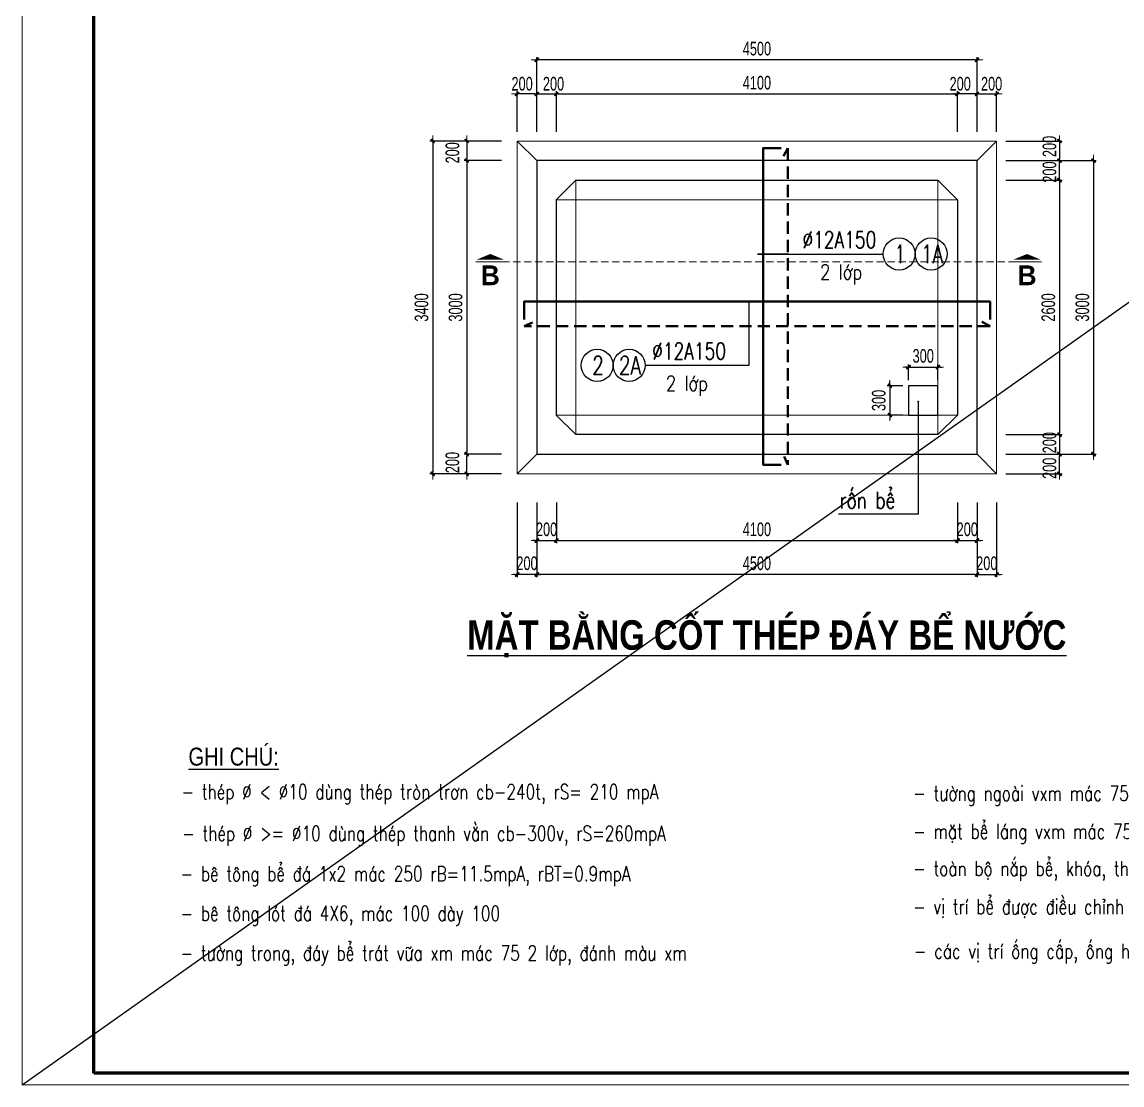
# Model space of a CAD drawing. Header units: millimetres. Extents: x -85362 to 12792, y -54701 to -36522.
# Drawn here: x -38622 to -27378, y -54701 to -43838 of the extents above; entities that cross this region are included whole.
import ezdxf
from ezdxf.enums import TextEntityAlignment as Align

# ---------------------------------------------------------------- set-up
doc = ezdxf.new("R2010")
doc.units = ezdxf.units.MM
doc.header["$MEASUREMENT"] = 0
doc.header["$PDMODE"] = 32
doc.linetypes.add('HIDDEN', pattern=[0.375, 0.25, -0.125])
doc.layers.get('Defpoints').update_dxf_attribs({"color": 1})
doc.layers.add('KCS_Plotter', color=11, linetype='Continuous', plot=False)
for name, color, linetype, lineweight in [('Khungten_LCDI', 7, 'Continuous', 5), ('LC Dim', 8, 'Continuous', 18), ('LC Khac', 4, 'Continuous', 9), ('LC MANH DUT', 35, 'HIDDEN', 5), ('LC Net dam2', 6, 'Continuous', 40), ('LC Net manh', 239, 'Continuous', 5), ('LC Net thay', 7, 'Continuous', 25), ('LC Text1', 3, 'Continuous', 20), ('LC Text2', 7, 'Continuous', 25)]:
    doc.layers.add(name, color=color, linetype=linetype, lineweight=lineweight)
doc.styles.add('HOATBIF', font='hoatbif.shx', dxfattribs={"width": 0.7})
doc.styles.add('Khungten', font='', dxfattribs={"width": 0.9, "height": 5000})
doc.styles.add('LC 1', font='')
doc.styles.add('LC 3', font='vnsimli.shx', dxfattribs={"width": 0.75})
doc.styles.add('LC3', font='', dxfattribs={"width": 0.8})
doc.styles.add('T2', font='', dxfattribs={"width": 0.8})
doc.styles.add('Title', font='', dxfattribs={"width": 0.8})
doc.styles.get('Khungten').set_extended_font_data('.VnAvantH')
doc.styles.get('LC 1').set_extended_font_data('.VnAvantH', bold=True)
doc.styles.get('LC3').set_extended_font_data('.VnArialH', bold=True)
doc.styles.get('T2').set_extended_font_data('.VnArialH')
doc.styles.get('Title').set_extended_font_data('.VnBlackH')
doc.dimstyles.new('MONG', dxfattribs={"dimscale": 50, "dimtxt": 2.5, "dimasz": 0.35, "dimexe": 0.5, "dimexo": 0, "dimgap": 0.8, "dimtad": 1, "dimdec": 0, "dimzin": 0, "dimdsep": 46, "dimtxsty": 'HOATBIF', "dimblk1": 'DOT', "dimblk2": 'DOT', "dimsah": 1, "dimcen": -1, "dimdle": 1, "dimclrd": 256, "dimclre": 256, "dimclrt": 4, "dimadec": 3, "dimazin": 2, "dimtfac": 0.333333, "dimtdec": 0, "dimtix": 1, "dimtmove": 2, "dimatfit": 3, "dimldrblk": 'DOT', "dimfxl": 1, "dimtvp": 0.833333, "dimtolj": 1, "dimtzin": 0, "dimarcsym": 0})

# ---------------------------------------------------------------- blocks, each defined once
blk = doc.blocks.new('DOT')
at = {"layer": 'LC Dim'}
blk.add_line((-3, 0), (3, 0), dxfattribs=at)
at = {"layer": 'LC Dim', "color": 4}
blk.add_line((-1, -1), (1, 1), dxfattribs=at)
blk.add_lwpolyline([(0.5, 1), (-1, -0.5), (-0.5, -1), (1, 0.5)], close=True, dxfattribs=at)
blk = doc.blocks.new('*D172')
at = {"layer": 'Defpoints', "color": 0, "ltscale": 2, "transparency": 16777216}
for p in [(-33721, -45055), (-34076, -45255), (-33721, -45255)]:
    blk.add_point(p, dxfattribs=at)
at = {"layer": 'LC Dim', "lineweight": -2, "ltscale": 2, "transparency": 16777216}
for p, q in [((-33721, -45055), (-34104, -45055)), ((-34076, -45074), (-34076, -45235)), ((-33721, -45255), (-34104, -45255))]:
    blk.add_line(p, q, dxfattribs=at)
at = {"layer": 'LC Dim', "lineweight": -2, "ltscale": 2, "transparency": 16777216, "xscale": 19.46, "yscale": 19.46, "zscale": 19.46}
for p, rotation in [((-34076, -45055), 90), ((-34076, -45255), 270)]:
    blk.add_blockref('DOT', p, dxfattribs=dict(at, rotation=rotation))
at = {"layer": 'LC Dim', "color": 4, "ltscale": 2, "transparency": 16777216, "insert": (-34222, -45175), "char_height": 139, "attachment_point": 5, "rotation": 90, "style": 'HOATBIF'}
blk.add_mtext('\\A1;200', dxfattribs=at)
blk = doc.blocks.new('*D173')
at = {"layer": 'Defpoints', "color": 0, "ltscale": 2, "transparency": 16777216}
for p in [(-34076, -48255), (-33721, -48255), (-33721, -48455)]:
    blk.add_point(p, dxfattribs=at)
at = {"layer": 'LC Dim', "lineweight": -2, "ltscale": 2, "transparency": 16777216}
for p, q in [((-33721, -48255), (-34104, -48255)), ((-34076, -48435), (-34076, -48274)), ((-33721, -48455), (-34104, -48455))]:
    blk.add_line(p, q, dxfattribs=at)
at = {"layer": 'LC Dim', "lineweight": -2, "ltscale": 2, "transparency": 16777216, "xscale": 19.46, "yscale": 19.46, "zscale": 19.46}
for p, rotation in [((-34076, -48255), 90), ((-34076, -48455), 270)]:
    blk.add_blockref('DOT', p, dxfattribs=dict(at, rotation=rotation))
at = {"layer": 'LC Dim', "color": 4, "ltscale": 2, "transparency": 16777216, "insert": (-34222, -48340), "char_height": 139, "attachment_point": 5, "rotation": 90, "style": 'HOATBIF'}
blk.add_mtext('\\A1;200', dxfattribs=at)
blk = doc.blocks.new('*D174')
at = {"layer": 'Defpoints', "color": 0, "ltscale": 2, "transparency": 16777216}
for p in [(-33721, -45055), (-34424, -48455), (-33721, -48455)]:
    blk.add_point(p, dxfattribs=at)
at = {"layer": 'LC Dim', "lineweight": -2, "ltscale": 2, "transparency": 16777216}
for p, q in [((-33721, -45055), (-34452, -45055)), ((-34424, -45074), (-34424, -48435)), ((-33721, -48455), (-34452, -48455))]:
    blk.add_line(p, q, dxfattribs=at)
at = {"layer": 'LC Dim', "lineweight": -2, "ltscale": 2, "transparency": 16777216, "xscale": 19.46, "yscale": 19.46, "zscale": 19.46}
for p, rotation in [((-34424, -45055), 90), ((-34424, -48455), 270)]:
    blk.add_blockref('DOT', p, dxfattribs=dict(at, rotation=rotation))
at = {"layer": 'LC Dim', "color": 4, "ltscale": 2, "transparency": 16777216, "insert": (-34538, -46755), "char_height": 139, "attachment_point": 5, "rotation": 90, "style": 'HOATBIF'}
blk.add_mtext('\\A1;3400', dxfattribs=at)
blk = doc.blocks.new('*D175')
at = {"layer": 'Defpoints', "color": 0, "ltscale": 2, "transparency": 16777216}
for p in [(-28566, -45455), (-28566, -48055), (-28017, -48055)]:
    blk.add_point(p, dxfattribs=at)
at = {"layer": 'LC Dim', "lineweight": -2, "ltscale": 2, "transparency": 16777216}
for p, q in [((-28566, -45455), (-27989, -45455)), ((-28017, -45474), (-28017, -48035)), ((-28566, -48055), (-27989, -48055))]:
    blk.add_line(p, q, dxfattribs=at)
at = {"layer": 'LC Dim', "lineweight": -2, "ltscale": 2, "transparency": 16777216, "xscale": 19.46, "yscale": 19.46, "zscale": 19.46}
for p, rotation in [((-28017, -45455), 90), ((-28017, -48055), 270)]:
    blk.add_blockref('DOT', p, dxfattribs=dict(at, rotation=rotation))
at = {"layer": 'LC Dim', "color": 4, "ltscale": 2, "transparency": 16777216, "insert": (-28131, -46755), "char_height": 139, "attachment_point": 5, "rotation": 90, "style": 'HOATBIF'}
blk.add_mtext('\\A1;2600', dxfattribs=at)
blk = doc.blocks.new('*D176')
at = {"layer": 'Defpoints', "color": 0, "ltscale": 2, "transparency": 16777216}
for p in [(-28566, -45255), (-28566, -48255), (-27669, -48255)]:
    blk.add_point(p, dxfattribs=at)
at = {"layer": 'LC Dim', "lineweight": -2, "ltscale": 2, "transparency": 16777216}
for p, q in [((-28566, -45255), (-27642, -45255)), ((-27669, -45274), (-27669, -48235)), ((-28566, -48255), (-27642, -48255))]:
    blk.add_line(p, q, dxfattribs=at)
at = {"layer": 'LC Dim', "lineweight": -2, "ltscale": 2, "transparency": 16777216, "xscale": 19.46, "yscale": 19.46, "zscale": 19.46}
for p, rotation in [((-27669, -45255), 90), ((-27669, -48255), 270)]:
    blk.add_blockref('DOT', p, dxfattribs=dict(at, rotation=rotation))
at = {"layer": 'LC Dim', "color": 4, "ltscale": 2, "transparency": 16777216, "insert": (-27783, -46755), "char_height": 139, "attachment_point": 5, "rotation": 90, "style": 'HOATBIF'}
blk.add_mtext('\\A1;3000', dxfattribs=at)
blk = doc.blocks.new('*D177')
at = {"layer": 'Defpoints', "color": 0, "ltscale": 2, "transparency": 16777216}
for p in [(-33721, -45255), (-34076, -48255), (-33721, -48255)]:
    blk.add_point(p, dxfattribs=at)
at = {"layer": 'LC Dim', "lineweight": -2, "ltscale": 2, "transparency": 16777216}
for p, q in [((-33721, -45255), (-34104, -45255)), ((-34076, -45274), (-34076, -48235)), ((-33721, -48255), (-34104, -48255))]:
    blk.add_line(p, q, dxfattribs=at)
at = {"layer": 'LC Dim', "lineweight": -2, "ltscale": 2, "transparency": 16777216, "xscale": 19.46, "yscale": 19.46, "zscale": 19.46}
for p, rotation in [((-34076, -45255), 90), ((-34076, -48255), 270)]:
    blk.add_blockref('DOT', p, dxfattribs=dict(at, rotation=rotation))
at = {"layer": 'LC Dim', "color": 4, "ltscale": 2, "transparency": 16777216, "insert": (-34190, -46755), "char_height": 139, "attachment_point": 5, "rotation": 90, "style": 'HOATBIF'}
blk.add_mtext('\\A1;3000', dxfattribs=at)
blk = doc.blocks.new('*D182')
at = {"layer": 'Defpoints', "color": 0, "ltscale": 2, "transparency": 16777216}
for p in [(-33160, -44573), (-33360, -44960), (-33160, -44960)]:
    blk.add_point(p, dxfattribs=at)
at = {"layer": 'LC Dim', "lineweight": -2, "ltscale": 2, "transparency": 16777216}
for p, q in [((-33380, -44573), (-33399, -44573)), ((-33360, -44960), (-33360, -44545)), ((-33360, -44573), (-33160, -44573)), ((-33160, -44960), (-33160, -44545)), ((-33141, -44573), (-33121, -44573))]:
    blk.add_line(p, q, dxfattribs=at)
at = {"layer": 'LC Dim', "lineweight": -2, "ltscale": 2, "transparency": 16777216, "xscale": 19.46, "yscale": 19.46, "zscale": 19.46}
blk.add_blockref('DOT', (-33360, -44573), dxfattribs=at)
at = {"layer": 'LC Dim', "lineweight": -2, "ltscale": 2, "transparency": 16777216, "xscale": 19.46, "yscale": 19.46, "zscale": 19.46, "rotation": 180}
blk.add_blockref('DOT', (-33160, -44573), dxfattribs=at)
at = {"layer": 'LC Dim', "color": 4, "ltscale": 2, "transparency": 16777216, "insert": (-33189, -44470), "char_height": 139, "attachment_point": 5, "style": 'HOATBIF'}
blk.add_mtext('\\A1;200', dxfattribs=at)
blk = doc.blocks.new('*D183')
at = {"layer": 'Defpoints', "color": 0, "ltscale": 2, "transparency": 16777216}
for p in [(-33560, -44573), (-33560, -44960), (-33360, -44960)]:
    blk.add_point(p, dxfattribs=at)
at = {"layer": 'LC Dim', "lineweight": -2, "ltscale": 2, "transparency": 16777216}
for p, q in [((-33560, -44960), (-33560, -44545)), ((-33380, -44573), (-33541, -44573)), ((-33360, -44960), (-33360, -44545))]:
    blk.add_line(p, q, dxfattribs=at)
at = {"layer": 'LC Dim', "lineweight": -2, "ltscale": 2, "transparency": 16777216, "xscale": 19.46, "yscale": 19.46, "zscale": 19.46, "rotation": 180}
blk.add_blockref('DOT', (-33560, -44573), dxfattribs=at)
at = {"layer": 'LC Dim', "lineweight": -2, "ltscale": 2, "transparency": 16777216, "xscale": 19.46, "yscale": 19.46, "zscale": 19.46}
blk.add_blockref('DOT', (-33360, -44573), dxfattribs=at)
at = {"layer": 'LC Dim', "color": 4, "ltscale": 2, "transparency": 16777216, "insert": (-33510, -44470), "char_height": 139, "attachment_point": 5, "style": 'HOATBIF'}
blk.add_mtext('\\A1;200', dxfattribs=at)
blk = doc.blocks.new('*D184')
at = {"layer": 'Defpoints', "color": 0, "ltscale": 2, "transparency": 16777216}
for p in [(-29060, -44573), (-29060, -44960), (-28860, -44960)]:
    blk.add_point(p, dxfattribs=at)
at = {"layer": 'LC Dim', "lineweight": -2, "ltscale": 2, "transparency": 16777216}
for p, q in [((-29080, -44573), (-29099, -44573)), ((-29060, -44960), (-29060, -44545)), ((-28860, -44573), (-29060, -44573)), ((-28860, -44960), (-28860, -44545)), ((-28841, -44573), (-28821, -44573))]:
    blk.add_line(p, q, dxfattribs=at)
at = {"layer": 'LC Dim', "lineweight": -2, "ltscale": 2, "transparency": 16777216, "xscale": 19.46, "yscale": 19.46, "zscale": 19.46}
blk.add_blockref('DOT', (-29060, -44573), dxfattribs=at)
at = {"layer": 'LC Dim', "lineweight": -2, "ltscale": 2, "transparency": 16777216, "xscale": 19.46, "yscale": 19.46, "zscale": 19.46, "rotation": 180}
blk.add_blockref('DOT', (-28860, -44573), dxfattribs=at)
at = {"layer": 'LC Dim', "color": 4, "ltscale": 2, "transparency": 16777216, "insert": (-29032, -44470), "char_height": 139, "attachment_point": 5, "style": 'HOATBIF'}
blk.add_mtext('\\A1;200', dxfattribs=at)
blk = doc.blocks.new('*D185')
at = {"layer": 'Defpoints', "color": 0, "ltscale": 2, "transparency": 16777216}
for p in [(-28660, -44573), (-28860, -44960), (-28660, -44960)]:
    blk.add_point(p, dxfattribs=at)
at = {"layer": 'LC Dim', "lineweight": -2, "ltscale": 2, "transparency": 16777216}
for p, q in [((-28860, -44960), (-28860, -44545)), ((-28841, -44573), (-28680, -44573)), ((-28660, -44960), (-28660, -44545))]:
    blk.add_line(p, q, dxfattribs=at)
at = {"layer": 'LC Dim', "lineweight": -2, "ltscale": 2, "transparency": 16777216, "xscale": 19.46, "yscale": 19.46, "zscale": 19.46, "rotation": 180}
blk.add_blockref('DOT', (-28860, -44573), dxfattribs=at)
at = {"layer": 'LC Dim', "lineweight": -2, "ltscale": 2, "transparency": 16777216, "xscale": 19.46, "yscale": 19.46, "zscale": 19.46}
blk.add_blockref('DOT', (-28660, -44573), dxfattribs=at)
at = {"layer": 'LC Dim', "color": 4, "ltscale": 2, "transparency": 16777216, "insert": (-28711, -44470), "char_height": 139, "attachment_point": 5, "style": 'HOATBIF'}
blk.add_mtext('\\A1;200', dxfattribs=at)
blk = doc.blocks.new('*D186')
at = {"layer": 'Defpoints', "color": 0, "ltscale": 2, "transparency": 16777216}
for p in [(-28566, -45055), (-28566, -45255), (-28017, -45255)]:
    blk.add_point(p, dxfattribs=at)
at = {"layer": 'LC Dim', "lineweight": -2, "ltscale": 2, "transparency": 16777216}
for p, q in [((-28566, -45055), (-27989, -45055)), ((-28017, -45074), (-28017, -45235)), ((-28566, -45255), (-27989, -45255))]:
    blk.add_line(p, q, dxfattribs=at)
at = {"layer": 'LC Dim', "lineweight": -2, "ltscale": 2, "transparency": 16777216, "xscale": 19.46, "yscale": 19.46, "zscale": 19.46}
for p, rotation in [((-28017, -45055), 90), ((-28017, -45255), 270)]:
    blk.add_blockref('DOT', p, dxfattribs=dict(at, rotation=rotation))
at = {"layer": 'LC Dim', "color": 4, "ltscale": 2, "transparency": 16777216, "insert": (-28119, -45110), "char_height": 139, "attachment_point": 5, "rotation": 90, "style": 'HOATBIF'}
blk.add_mtext('\\A1;200', dxfattribs=at)
blk = doc.blocks.new('*D187')
at = {"layer": 'Defpoints', "color": 0, "ltscale": 2, "transparency": 16777216}
for p in [(-28566, -45255), (-28017, -45255), (-28566, -45455)]:
    blk.add_point(p, dxfattribs=at)
at = {"layer": 'LC Dim', "lineweight": -2, "ltscale": 2, "transparency": 16777216}
for p, q in [((-28566, -45255), (-27989, -45255)), ((-28017, -45435), (-28017, -45274)), ((-28566, -45455), (-27989, -45455))]:
    blk.add_line(p, q, dxfattribs=at)
at = {"layer": 'LC Dim', "lineweight": -2, "ltscale": 2, "transparency": 16777216, "xscale": 19.46, "yscale": 19.46, "zscale": 19.46}
for p, rotation in [((-28017, -45255), 90), ((-28017, -45455), 270)]:
    blk.add_blockref('DOT', p, dxfattribs=dict(at, rotation=rotation))
at = {"layer": 'LC Dim', "color": 4, "ltscale": 2, "transparency": 16777216, "insert": (-28119, -45372), "char_height": 139, "attachment_point": 5, "rotation": 90, "style": 'HOATBIF'}
blk.add_mtext('\\A1;200', dxfattribs=at)
blk = doc.blocks.new('*D188')
at = {"layer": 'Defpoints', "color": 0, "ltscale": 2, "transparency": 16777216}
for p in [(-28566, -48255), (-28017, -48255), (-28566, -48455)]:
    blk.add_point(p, dxfattribs=at)
at = {"layer": 'LC Dim', "lineweight": -2, "ltscale": 2, "transparency": 16777216}
for p, q in [((-28566, -48255), (-27989, -48255)), ((-28017, -48435), (-28017, -48274)), ((-28566, -48455), (-27989, -48455))]:
    blk.add_line(p, q, dxfattribs=at)
at = {"layer": 'LC Dim', "lineweight": -2, "ltscale": 2, "transparency": 16777216, "xscale": 19.46, "yscale": 19.46, "zscale": 19.46}
for p, rotation in [((-28017, -48255), 90), ((-28017, -48455), 270)]:
    blk.add_blockref('DOT', p, dxfattribs=dict(at, rotation=rotation))
at = {"layer": 'LC Dim', "color": 4, "ltscale": 2, "transparency": 16777216, "insert": (-28119, -48399), "char_height": 139, "attachment_point": 5, "rotation": 90, "style": 'HOATBIF'}
blk.add_mtext('\\A1;200', dxfattribs=at)
blk = doc.blocks.new('*D189')
at = {"layer": 'Defpoints', "color": 0, "ltscale": 2, "transparency": 16777216}
for p in [(-28566, -48055), (-28566, -48255), (-28017, -48255)]:
    blk.add_point(p, dxfattribs=at)
at = {"layer": 'LC Dim', "lineweight": -2, "ltscale": 2, "transparency": 16777216}
for p, q in [((-28566, -48055), (-27989, -48055)), ((-28017, -48074), (-28017, -48235)), ((-28566, -48255), (-27989, -48255))]:
    blk.add_line(p, q, dxfattribs=at)
at = {"layer": 'LC Dim', "lineweight": -2, "ltscale": 2, "transparency": 16777216, "xscale": 19.46, "yscale": 19.46, "zscale": 19.46}
for p, rotation in [((-28017, -48055), 90), ((-28017, -48255), 270)]:
    blk.add_blockref('DOT', p, dxfattribs=dict(at, rotation=rotation))
at = {"layer": 'LC Dim', "color": 4, "ltscale": 2, "transparency": 16777216, "insert": (-28119, -48137), "char_height": 139, "attachment_point": 5, "rotation": 90, "style": 'HOATBIF'}
blk.add_mtext('\\A1;200', dxfattribs=at)
blk = doc.blocks.new('TIEUDE1')
at = {"layer": 'LC Text2', "color": 7, "style": 'LC 1'}
blk.add_attdef('TIªU§Ò', text='', height=5, dxfattribs=at).set_placement((0, 0), align=Align.BOTTOM_CENTER)
blk.add_attdef('TL', text='', height=3, dxfattribs=at).set_placement((0, -2), align=Align.TOP_CENTER)
blk = doc.blocks.new('*D190')
at = {"layer": 'Defpoints', "color": 0, "ltscale": 2, "transparency": 16777216}
for p in [(-33360, -44225), (-33360, -44960), (-28860, -44960)]:
    blk.add_point(p, dxfattribs=at)
at = {"layer": 'LC Dim', "lineweight": -2, "ltscale": 2, "transparency": 16777216}
for p, q in [((-33360, -44960), (-33360, -44197)), ((-28880, -44225), (-33341, -44225)), ((-28860, -44960), (-28860, -44197))]:
    blk.add_line(p, q, dxfattribs=at)
at = {"layer": 'LC Dim', "lineweight": -2, "ltscale": 2, "transparency": 16777216, "xscale": 19.46, "yscale": 19.46, "zscale": 19.46, "rotation": 180}
blk.add_blockref('DOT', (-33360, -44225), dxfattribs=at)
at = {"layer": 'LC Dim', "lineweight": -2, "ltscale": 2, "transparency": 16777216, "xscale": 19.46, "yscale": 19.46, "zscale": 19.46}
blk.add_blockref('DOT', (-28860, -44225), dxfattribs=at)
at = {"layer": 'LC Dim', "color": 4, "ltscale": 2, "transparency": 16777216, "insert": (-31110, -44111), "char_height": 139, "attachment_point": 5, "style": 'HOATBIF'}
blk.add_mtext('\\A1;4500', dxfattribs=at)
blk = doc.blocks.new('lcdi fix')
at = {"layer": 'Defpoints', "lineweight": 0}
blk.add_lwpolyline([(-1200, -14850), (-1200, 14850), (40800, 14850), (40800, -14850)], close=True, dxfattribs=at)
at = {"layer": 'Khungten_LCDI', "color": 5, "lineweight": 60}
blk.add_lwpolyline([(0, -14650), (0, 14650), (40600, 14650), (40600, -14650)], close=True, dxfattribs=at)
at = {"color": 7, "style": 'Khungten', "width": 0.8}
for tag, p in [('REVISION', (39499, -10746)), ('NGAYHT', (39546, -11609))]:
    blk.add_attdef(tag, text='', height=200, dxfattribs=at).set_placement(p, align=Align.CENTER)
at = {"layer": 'LC Text1', "style": 'Title', "width": 1.485915}
for tag, p, p2 in [('TENBANVE1', (36913, -8886), (40339, -8886)), ('TENBANVE2', (36913, -9562), (40339, -9562))]:
    blk.add_attdef(tag, text='', height=250, dxfattribs=at).set_placement(p, p2, align=Align.FIT)
at = {"layer": 'LC Text1', "style": 'Title', "width": 0.7}
blk.add_attdef('SOBANVE', text='', height=250, dxfattribs=at).set_placement((39562, -13896), align=Align.CENTER)
blk = doc.blocks.new('*D135')
at = {"layer": 'Defpoints', "color": 0, "ltscale": 2, "transparency": 16777216}
for p in [(-29260, -47365), (-29560, -47497), (-29260, -47497)]:
    blk.add_point(p, dxfattribs=at)
at = {"layer": 'LC Dim', "lineweight": -2, "ltscale": 2, "transparency": 16777216}
for p, q in [((-29580, -47365), (-29599, -47365)), ((-29560, -47497), (-29560, -47337)), ((-29560, -47365), (-29260, -47365)), ((-29260, -47497), (-29260, -47337)), ((-29241, -47365), (-29221, -47365))]:
    blk.add_line(p, q, dxfattribs=at)
at = {"layer": 'LC Dim', "lineweight": -2, "ltscale": 2, "transparency": 16777216, "xscale": 19.46, "yscale": 19.46, "zscale": 19.46}
blk.add_blockref('DOT', (-29560, -47365), dxfattribs=at)
at = {"layer": 'LC Dim', "lineweight": -2, "ltscale": 2, "transparency": 16777216, "xscale": 19.46, "yscale": 19.46, "zscale": 19.46, "rotation": 180}
blk.add_blockref('DOT', (-29260, -47365), dxfattribs=at)
at = {"layer": 'LC Dim', "color": 4, "ltscale": 2, "transparency": 16777216, "insert": (-29410, -47251), "char_height": 139, "attachment_point": 5, "style": 'HOATBIF'}
blk.add_mtext('\\A1;300', dxfattribs=at)
blk = doc.blocks.new('*D133')
at = {"layer": 'Defpoints', "color": 0, "ltscale": 2, "transparency": 16777216}
for p in [(-29618, -47555), (-29750, -47855), (-29618, -47855)]:
    blk.add_point(p, dxfattribs=at)
at = {"layer": 'LC Dim', "lineweight": -2, "ltscale": 2, "transparency": 16777216}
for p, q in [((-29618, -47555), (-29778, -47555)), ((-29750, -47535), (-29750, -47516)), ((-29750, -47555), (-29750, -47855)), ((-29618, -47855), (-29778, -47855)), ((-29750, -47874), (-29750, -47894))]:
    blk.add_line(p, q, dxfattribs=at)
at = {"layer": 'LC Dim', "lineweight": -2, "ltscale": 2, "transparency": 16777216, "xscale": 19.46, "yscale": 19.46, "zscale": 19.46}
for p, rotation in [((-29750, -47555), 270), ((-29750, -47855), 90)]:
    blk.add_blockref('DOT', p, dxfattribs=dict(at, rotation=rotation))
at = {"layer": 'LC Dim', "color": 4, "ltscale": 2, "transparency": 16777216, "insert": (-29864, -47705), "char_height": 139, "attachment_point": 5, "rotation": 90, "style": 'HOATBIF'}
blk.add_mtext('\\A1;300', dxfattribs=at)
blk = doc.blocks.new('*D144')
at = {"layer": 'Defpoints', "color": 0, "ltscale": 2, "transparency": 16777216}
for p in [(-29060, -44573), (-33160, -44960), (-29060, -44960)]:
    blk.add_point(p, dxfattribs=at)
at = {"layer": 'LC Dim', "lineweight": -2, "ltscale": 2, "transparency": 16777216}
for p, q in [((-33160, -44960), (-33160, -44545)), ((-33141, -44573), (-29080, -44573)), ((-29060, -44960), (-29060, -44545))]:
    blk.add_line(p, q, dxfattribs=at)
at = {"layer": 'LC Dim', "lineweight": -2, "ltscale": 2, "transparency": 16777216, "xscale": 19.46, "yscale": 19.46, "zscale": 19.46, "rotation": 180}
blk.add_blockref('DOT', (-33160, -44573), dxfattribs=at)
at = {"layer": 'LC Dim', "lineweight": -2, "ltscale": 2, "transparency": 16777216, "xscale": 19.46, "yscale": 19.46, "zscale": 19.46}
blk.add_blockref('DOT', (-29060, -44573), dxfattribs=at)
at = {"layer": 'LC Dim', "color": 4, "ltscale": 2, "transparency": 16777216, "insert": (-31110, -44459), "char_height": 139, "attachment_point": 5, "style": 'HOATBIF'}
blk.add_mtext('\\A1;4100', dxfattribs=at)
blk = doc.blocks.new('*D145')
at = {"layer": 'Defpoints', "color": 0, "ltscale": 2, "transparency": 16777216}
for p in [(-33360, -48749), (-28860, -48749), (-33360, -49484)]:
    blk.add_point(p, dxfattribs=at)
at = {"layer": 'LC Dim', "lineweight": -2, "ltscale": 2, "transparency": 16777216}
for p, q in [((-33360, -48749), (-33360, -49512)), ((-28860, -48749), (-28860, -49512)), ((-28880, -49484), (-33341, -49484))]:
    blk.add_line(p, q, dxfattribs=at)
at = {"layer": 'LC Dim', "lineweight": -2, "ltscale": 2, "transparency": 16777216, "xscale": 19.46, "yscale": 19.46, "zscale": 19.46, "rotation": 180}
blk.add_blockref('DOT', (-33360, -49484), dxfattribs=at)
at = {"layer": 'LC Dim', "lineweight": -2, "ltscale": 2, "transparency": 16777216, "xscale": 19.46, "yscale": 19.46, "zscale": 19.46}
blk.add_blockref('DOT', (-28860, -49484), dxfattribs=at)
at = {"layer": 'LC Dim', "color": 4, "ltscale": 2, "transparency": 16777216, "insert": (-31110, -49370), "char_height": 139, "attachment_point": 5, "style": 'HOATBIF'}
blk.add_mtext('\\A1;4500', dxfattribs=at)
blk = doc.blocks.new('*D146')
at = {"layer": 'Defpoints', "color": 0, "ltscale": 2, "transparency": 16777216}
for p in [(-33160, -48749), (-29060, -48749), (-29060, -49137)]:
    blk.add_point(p, dxfattribs=at)
at = {"layer": 'LC Dim', "lineweight": -2, "ltscale": 2, "transparency": 16777216}
for p, q in [((-33160, -48749), (-33160, -49164)), ((-29060, -48749), (-29060, -49164)), ((-33141, -49137), (-29080, -49137))]:
    blk.add_line(p, q, dxfattribs=at)
at = {"layer": 'LC Dim', "lineweight": -2, "ltscale": 2, "transparency": 16777216, "xscale": 19.46, "yscale": 19.46, "zscale": 19.46, "rotation": 180}
blk.add_blockref('DOT', (-33160, -49137), dxfattribs=at)
at = {"layer": 'LC Dim', "lineweight": -2, "ltscale": 2, "transparency": 16777216, "xscale": 19.46, "yscale": 19.46, "zscale": 19.46}
blk.add_blockref('DOT', (-29060, -49137), dxfattribs=at)
at = {"layer": 'LC Dim', "color": 4, "ltscale": 2, "transparency": 16777216, "insert": (-31110, -49023), "char_height": 139, "attachment_point": 5, "style": 'HOATBIF'}
blk.add_mtext('\\A1;4100', dxfattribs=at)
blk = doc.blocks.new('*D140')
at = {"layer": 'Defpoints', "color": 0, "ltscale": 2, "transparency": 16777216}
for p in [(-29060, -48749), (-28860, -48749), (-28860, -49137)]:
    blk.add_point(p, dxfattribs=at)
at = {"layer": 'LC Dim', "lineweight": -2, "ltscale": 2, "transparency": 16777216}
for p, q in [((-29060, -48749), (-29060, -49164)), ((-28860, -48749), (-28860, -49164)), ((-29080, -49137), (-29099, -49137)), ((-29060, -49137), (-28860, -49137)), ((-28841, -49137), (-28821, -49137))]:
    blk.add_line(p, q, dxfattribs=at)
at = {"layer": 'LC Dim', "lineweight": -2, "ltscale": 2, "transparency": 16777216, "xscale": 19.46, "yscale": 19.46, "zscale": 19.46}
blk.add_blockref('DOT', (-29060, -49137), dxfattribs=at)
at = {"layer": 'LC Dim', "lineweight": -2, "ltscale": 2, "transparency": 16777216, "xscale": 19.46, "yscale": 19.46, "zscale": 19.46, "rotation": 180}
blk.add_blockref('DOT', (-28860, -49137), dxfattribs=at)
at = {"layer": 'LC Dim', "color": 4, "ltscale": 2, "transparency": 16777216, "insert": (-28960, -49023), "char_height": 139, "attachment_point": 5, "style": 'HOATBIF'}
blk.add_mtext('\\A1;200', dxfattribs=at)
blk = doc.blocks.new('*D141')
at = {"layer": 'Defpoints', "color": 0, "ltscale": 2, "transparency": 16777216}
for p in [(-33360, -48749), (-33160, -48749), (-33160, -49137)]:
    blk.add_point(p, dxfattribs=at)
at = {"layer": 'LC Dim', "lineweight": -2, "ltscale": 2, "transparency": 16777216}
for p, q in [((-33360, -48749), (-33360, -49164)), ((-33160, -48749), (-33160, -49164)), ((-33380, -49137), (-33399, -49137)), ((-33360, -49137), (-33160, -49137)), ((-33141, -49137), (-33121, -49137))]:
    blk.add_line(p, q, dxfattribs=at)
at = {"layer": 'LC Dim', "lineweight": -2, "ltscale": 2, "transparency": 16777216, "xscale": 19.46, "yscale": 19.46, "zscale": 19.46}
blk.add_blockref('DOT', (-33360, -49137), dxfattribs=at)
at = {"layer": 'LC Dim', "lineweight": -2, "ltscale": 2, "transparency": 16777216, "xscale": 19.46, "yscale": 19.46, "zscale": 19.46, "rotation": 180}
blk.add_blockref('DOT', (-33160, -49137), dxfattribs=at)
at = {"layer": 'LC Dim', "color": 4, "ltscale": 2, "transparency": 16777216, "insert": (-33260, -49023), "char_height": 139, "attachment_point": 5, "style": 'HOATBIF'}
blk.add_mtext('\\A1;200', dxfattribs=at)
blk = doc.blocks.new('*D142')
at = {"layer": 'Defpoints', "color": 0, "ltscale": 2, "transparency": 16777216}
for p in [(-28860, -48749), (-28660, -48749), (-28660, -49484)]:
    blk.add_point(p, dxfattribs=at)
at = {"layer": 'LC Dim', "lineweight": -2, "ltscale": 2, "transparency": 16777216}
for p, q in [((-28860, -48749), (-28860, -49512)), ((-28660, -48749), (-28660, -49512)), ((-28880, -49484), (-28899, -49484)), ((-28860, -49484), (-28660, -49484)), ((-28641, -49484), (-28621, -49484))]:
    blk.add_line(p, q, dxfattribs=at)
at = {"layer": 'LC Dim', "lineweight": -2, "ltscale": 2, "transparency": 16777216, "xscale": 19.46, "yscale": 19.46, "zscale": 19.46}
blk.add_blockref('DOT', (-28860, -49484), dxfattribs=at)
at = {"layer": 'LC Dim', "lineweight": -2, "ltscale": 2, "transparency": 16777216, "xscale": 19.46, "yscale": 19.46, "zscale": 19.46, "rotation": 180}
blk.add_blockref('DOT', (-28660, -49484), dxfattribs=at)
at = {"layer": 'LC Dim', "color": 4, "ltscale": 2, "transparency": 16777216, "insert": (-28760, -49370), "char_height": 139, "attachment_point": 5, "style": 'HOATBIF'}
blk.add_mtext('\\A1;200', dxfattribs=at)
blk = doc.blocks.new('*D143')
at = {"layer": 'Defpoints', "color": 0, "ltscale": 2, "transparency": 16777216}
for p in [(-33560, -48749), (-33360, -48749), (-33560, -49484)]:
    blk.add_point(p, dxfattribs=at)
at = {"layer": 'LC Dim', "lineweight": -2, "ltscale": 2, "transparency": 16777216}
for p, q in [((-33560, -48749), (-33560, -49512)), ((-33360, -48749), (-33360, -49512)), ((-33580, -49484), (-33599, -49484)), ((-33360, -49484), (-33560, -49484)), ((-33341, -49484), (-33321, -49484))]:
    blk.add_line(p, q, dxfattribs=at)
at = {"layer": 'LC Dim', "lineweight": -2, "ltscale": 2, "transparency": 16777216, "xscale": 19.46, "yscale": 19.46, "zscale": 19.46}
blk.add_blockref('DOT', (-33560, -49484), dxfattribs=at)
at = {"layer": 'LC Dim', "lineweight": -2, "ltscale": 2, "transparency": 16777216, "xscale": 19.46, "yscale": 19.46, "zscale": 19.46, "rotation": 180}
blk.add_blockref('DOT', (-33360, -49484), dxfattribs=at)
at = {"layer": 'LC Dim', "color": 4, "ltscale": 2, "transparency": 16777216, "insert": (-33460, -49370), "char_height": 139, "attachment_point": 5, "style": 'HOATBIF'}
blk.add_mtext('\\A1;200', dxfattribs=at)

msp = doc.modelspace()

# ---------------------------------------------------------------- linework, layer by layer
at = {"layer": 'KCS_Plotter', "ltscale": 2}
msp.add_line((-38622, -54700.6), (-12914.8, -36522), dxfattribs=at)
at = {"layer": 'LC Khac', "color": 1, "ltscale": 2}
for p, q in [((-33686.9, -46290.7), (-33984, -46290.7)), ((-28200.5, -46290.7), (-28497.6, -46290.7))]:
    msp.add_line(p, q, dxfattribs=at)
for points in [[(-33835.4, -46208.7, 0, 288.6, 0), (-33835.4, -46268.4, 168.3, 168.3, 0)], [(-28349.1, -46208.7, 0, 288.6, 0), (-28349.1, -46268.4, 168.3, 168.3, 0)]]:
    msp.add_lwpolyline(points, format="xyseb", dxfattribs=at)
at = {"layer": 'LC MANH DUT', "ltscale": 300}
msp.add_line((-33713.9, -46290.7), (-28500, -46290.7), dxfattribs=at)
at = {"layer": 'LC Net dam2'}
for points in [[(-30863.6, -45127.1), (-31047.6, -45127.1), (-31047.6, -48362.1), (-30863.6, -48362.1)], [(-28727, -46878.7), (-28727, -46694.8), (-33489.9, -46694.8), (-33489.9, -46878.7)]]:
    msp.add_lwpolyline(points, dxfattribs=at)
at = {"layer": 'LC Net dam2', "linetype": 'HIDDEN', "ltscale": 500}
for points in [[(-30838.5, -45210.5), (-30795.7, -45127.1), (-30795.7, -48362.1), (-30832.6, -48276.6)], [(-28810.4, -46903.8), (-28727, -46946.6), (-33489.9, -46946.6), (-33404.4, -46909.8)]]:
    msp.add_lwpolyline(points, dxfattribs=at)
at = {"layer": 'LC Net manh'}
for p, q in [((-33360.4, -45254.7), (-33560.4, -45054.7)), ((-28860.4, -45254.7), (-28660.4, -45054.7)), ((-32960.4, -48054.7), (-32960.4, -45454.7)), ((-29260.4, -48054.7), (-29260.4, -45454.7)), ((-33360.4, -48254.7), (-33560.4, -48454.7)), ((-28860.4, -48254.7), (-28660.4, -48454.7))]:
    msp.add_line(p, q, dxfattribs=at)
at = {"layer": 'LC Net manh', "ltscale": 2}
for p, q in [((-29060.4, -45654.7), (-33160.4, -45654.7)), ((-29060.4, -47854.7), (-33160.4, -47854.7))]:
    msp.add_line(p, q, dxfattribs=at)
at = {"layer": 'LC Net manh'}
msp.add_lwpolyline([(-33560.4, -45054.7), (-33560.4, -48454.7), (-28660.4, -48454.7), (-28660.4, -45054.7)], close=True, dxfattribs=at)
at = {"layer": 'LC Net thay'}
for p, q in [((-33160.4, -45654.7), (-32960.4, -45454.7)), ((-32960.4, -45454.7), (-29260.4, -45454.7)), ((-29060.4, -45654.7), (-29260.4, -45454.7)), ((-33160.4, -47854.7), (-32960.4, -48054.7)), ((-29060.4, -47854.7), (-29260.4, -48054.7)), ((-29260.4, -48054.7), (-32960.4, -48054.7))]:
    msp.add_line(p, q, dxfattribs=at)
for points in [[(-33360.4, -45254.7), (-33360.4, -48254.7), (-28860.4, -48254.7), (-28860.4, -45254.7)], [(-29560.4, -47854.7), (-29260.4, -47854.7), (-29260.4, -47554.7), (-29560.4, -47554.7)]]:
    msp.add_lwpolyline(points, close=True, dxfattribs=at)
for points in [[(-33160.4, -45654.7), (-33160.4, -47854.7)], [(-29060.4, -45654.7), (-29060.4, -47854.7)]]:
    msp.add_lwpolyline(points, dxfattribs=at)
at = {"layer": 'LC Text2', "ltscale": 100}
for centre in [(-29656.3, -46209.1), (-29328.8, -46209.1), (-32743.5, -47346.8), (-32416, -47346.8)]:
    msp.add_circle(centre, 163.7, dxfattribs=at)

# ---------------------------------------------------------------- block references
at = {"layer": 'LC Net thay', "xscale": 0.6120766616163446, "yscale": 0.6120766616163446, "zscale": 0.6120766616163446}
msp.add_blockref('lcdi fix', (-37887.5, -45611.3), dxfattribs=at)
at = {"layer": 'LC Text2'}
ref = msp.add_blockref('TIEUDE1', (-31009.1, -50343.4), dxfattribs=dict(at, xscale=61.20766457416995, yscale=61.20766457416995, zscale=61.20766457416995))
ref.add_attrib('TIªU§Ò', '%%UmÆt b»ng cèt thÐp ®¸y BÓ N¦íC', dxfattribs={"color": 7, "height": 301.412, "style": 'LC3', "width": 0.8}).set_placement((-31009.1, -50343.4), align=Align.BOTTOM_CENTER)

# ---------------------------------------------------------------- texts
at = {"ltscale": 2, "style": 'LC 1'}
for p in [(-33835.4, -46426.8), (-28349.1, -46426.8)]:
    msp.add_attdef('B', text='B', height=202, dxfattribs=at).set_placement(p, align=Align.MIDDLE_CENTER)
at = {"layer": 'LC Text1', "color": 3, "style": 'LC 3', "width": 0.8}
msp.add_text('2 líp', height=153.02, rotation=360, dxfattribs=at).set_placement((-30249.8, -46469.2), align=Align.CENTER)
msp.add_text('2 líp', height=153.02, dxfattribs=at).set_placement((-31825.6, -47606.9), align=Align.CENTER)
at = {"layer": 'LC Text1', "color": 3, "style": 'LC 3', "width": 0.75}
for s, p in [('- t\xadêng ngoµi vxm m¸c 75 dµy 15 ( tõ cèt -0.6m trë xuèng quÐt nhùa ®\xadêng chèng thÊm)', (-29512.2, -51795.8)), ('- thÐp %%C < %%C10 dïng thÐp trßn tr¬n cb-240t, rS= 210 mpA', (-36991.5, -51781)), ('- thÐp %%C >= %%C10 dïng thÐp thanh v»n cb-300v, rS=260mpA', (-36984.7, -52206.1)), ('- mÆt bÓ l¸ng vxm m¸c 75 dµy 20, ®¸nh mµu xm', (-29512.2, -52186.1)), ('- toµn bé n¾p bÓ, khãa, thang lµm b»ng inox', (-29512.2, -52565)), ('- bª t«ng bÓ ®¸ 1x2 m¸c 250 rB=11.5mpA, rBT=0.9mpA', (-37001.1, -52619)), ('- vÞ trÝ bÓ ®\xadîc ®iÒu chØnh theo thùc tÕ thi c«ng', (-29512.2, -52955.4)), ('- bª t«ng lãt ®¸ 4X6, m¸c 100 dµy 100', (-37001.1, -53024.1)), ('- t\xadêng trong, ®¸y bÓ tr¸t v÷a xm m¸c 75 2 líp, ®¸nh mµu xm', (-37001.1, -53429.2)), ('- c¸c vÞ trÝ èng cÊp, èng hót cÇn tham kh¶o thªm c¸c ®¬n vÞ liªn quan', (-29504.9, -53409.5))]:
    msp.add_text(s, height=153.019, dxfattribs=at).set_placement(p)
at = {"layer": 'LC Text2', "linetype": 'ByBlock', "style": 'LC 3', "width": 0.75}
msp.add_text('%%C12A150', height=170.02, rotation=360, dxfattribs=at).set_placement((-30644.5, -46148.1))
at = {"layer": 'LC Text2', "ltscale": 100, "style": 'LC 3', "width": 0.75}
for s, height, p in [('1', 187, (-29647.1, -46209.1)), ('1A', 187.02, (-29319.6, -46209.1)), ('2', 187, (-32734.3, -47346.8)), ('2A', 187.02, (-32406.8, -47346.8))]:
    msp.add_text(s, height=height, dxfattribs=at).set_placement(p, align=Align.MIDDLE_CENTER)
at = {"layer": 'LC Text2', "linetype": 'ByBlock', "style": 'LC 3', "width": 0.75}
for s, p in [('%%C12A150', (-32180.8, -47285.8)), ('rèn bÓ', (-30264.5, -48810.8))]:
    msp.add_text(s, height=170.02, dxfattribs=at).set_placement(p)
at = {"layer": 'LC Text2', "style": 'T2', "width": 0.8}
msp.add_text('%%ughi chó:', height=183.623, dxfattribs=at).set_placement((-36458.9, -51322.6), align=Align.MIDDLE)

# ---------------------------------------------------------------- dimensions: what is measured, and where the dimension line sits
at = {"layer": 'LC Dim', "ltscale": 2}
for base, p1, p2, picture, middle in [((-33360.4, -44225.3), (-28860.4, -44960.4), (-33360.4, -44960.4), '*D190', (-31110.4, -44111.3)), ((-29060.4, -44572.8), (-33160.4, -44960.4), (-29060.4, -44960.4), '*D144', (-31110.4, -44458.8)), ((-29260.4, -47364.9), (-29560.4, -47497.4), (-29260.4, -47497.4), '*D135', (-29410.4, -47250.9)), ((-33560.4, -49484.2), (-33360.4, -48749.1), (-33560.4, -48749.1), '*D143', (-33460.4, -49370.2)), ((-33360.4, -49484.2), (-28860.4, -48749.1), (-33360.4, -48749.1), '*D145', (-31110.4, -49370.2)), ((-33160.4, -49136.7), (-33360.4, -48749.1), (-33160.4, -48749.1), '*D141', (-33260.4, -49022.7)), ((-29060.4, -49136.7), (-33160.4, -48749.1), (-29060.4, -48749.1), '*D146', (-31110.4, -49022.7)), ((-28860.4, -49136.7), (-29060.4, -48749.1), (-28860.4, -48749.1), '*D140', (-28960.4, -49022.7)), ((-28660.4, -49484.2), (-28860.4, -48749.1), (-28660.4, -48749.1), '*D142', (-28760.4, -49370.2))]:
    dim = msp.add_linear_dim(base=base, p1=p1, p2=p2, dimstyle='MONG', override={"dimscale": 55.6}, dxfattribs=at)
    dim.commit()
    dim.dimension.update_dxf_attribs({"geometry": picture, "text_midpoint": middle})
for base, p1, p2, angle, picture, middle in [((-33560.4, -44572.8), (-33360.4, -44960.4), (-33560.4, -44960.4), 180, '*D183', (-33509.8, -44470.3)), ((-29060.4, -44572.8), (-28860.4, -44960.4), (-29060.4, -44960.4), 180, '*D184', (-29032.1, -44470.3)), ((-28016.9, -45254.7), (-28566, -45054.7), (-28566, -45254.7), 90, '*D186', (-28119.4, -45110.1)), ((-34076.2, -45254.7), (-33720.7, -45054.7), (-33720.7, -45254.7), 90, '*D172', (-34221.8, -45174.5)), ((-28016.9, -45254.7), (-28566, -45454.7), (-28566, -45254.7), 270, '*D187', (-28119.4, -45372.2)), ((-28016.9, -48254.7), (-28566, -48054.7), (-28566, -48254.7), 90, '*D189', (-28119.4, -48137.3)), ((-34076.2, -48254.7), (-33720.7, -48454.7), (-33720.7, -48254.7), 270, '*D173', (-34221.8, -48339.9)), ((-28016.9, -48254.7), (-28566, -48454.7), (-28566, -48254.7), 270, '*D188', (-28119.4, -48399.4))]:
    dim = msp.add_linear_dim(base=base, p1=p1, p2=p2, angle=angle, dimstyle='MONG', override={"dimscale": 55.6}, dxfattribs=at)
    dim.commit()
    dim.dimension.update_dxf_attribs({"geometry": picture, "text_midpoint": middle, "dimtype": 160})
for base, p1, p2, picture, middle in [((-33160.4, -44572.8), (-33360.4, -44960.4), (-33160.4, -44960.4), '*D182', (-33188.6, -44470.3)), ((-28660.4, -44572.8), (-28860.4, -44960.4), (-28660.4, -44960.4), '*D185', (-28710.9, -44470.3))]:
    dim = msp.add_linear_dim(base=base, p1=p1, p2=p2, dimstyle='MONG', override={"dimscale": 55.6}, dxfattribs=at)
    dim.commit()
    dim.dimension.update_dxf_attribs({"geometry": picture, "text_midpoint": middle, "dimtype": 160})
for base, p1, p2, angle, picture, middle in [((-34423.7, -48454.7), (-33720.7, -45054.7), (-33720.7, -48454.7), 90, '*D174', (-34537.7, -46754.7)), ((-34076.2, -48254.7), (-33720.7, -45254.7), (-33720.7, -48254.7), 90, '*D177', (-34190.2, -46754.7)), ((-27669.4, -48254.7), (-28566, -45254.7), (-28566, -48254.7), 90, '*D176', (-27783.4, -46754.7)), ((-28016.9, -48054.7), (-28566, -45454.7), (-28566, -48054.7), 90, '*D175', (-28130.9, -46754.7)), ((-29750.2, -47854.7), (-29617.7, -47554.7), (-29617.7, -47854.7), 270, '*D133', (-29864.2, -47704.7))]:
    dim = msp.add_linear_dim(base=base, p1=p1, p2=p2, angle=angle, dimstyle='MONG', override={"dimscale": 55.6}, dxfattribs=at)
    dim.commit()
    dim.dimension.update_dxf_attribs({"geometry": picture, "text_midpoint": middle})

# ---------------------------------------------------------------- leaders
for points in [[(-31047.6, -46209.9), (-30528.7, -46209.9), (-29820.1, -46209.9)], [(-30796.3, -46209.9), (-31103.4, -46209.9), (-29820.1, -46209.9)], [(-31193.8, -46694.8), (-31193.8, -47346.8), (-32252.2, -47346.8)], [(-31193.8, -46946.6), (-31193.8, -47346.8), (-32252.2, -47346.8)], [(-29461, -47717.9), (-29461, -48866.3), (-30274.5, -48866.3)]]:
    msp.add_leader(points, dimstyle='MONG', override={"dimscale": 55.6}, dxfattribs=at)

doc.saveas('drawing.dxf')
